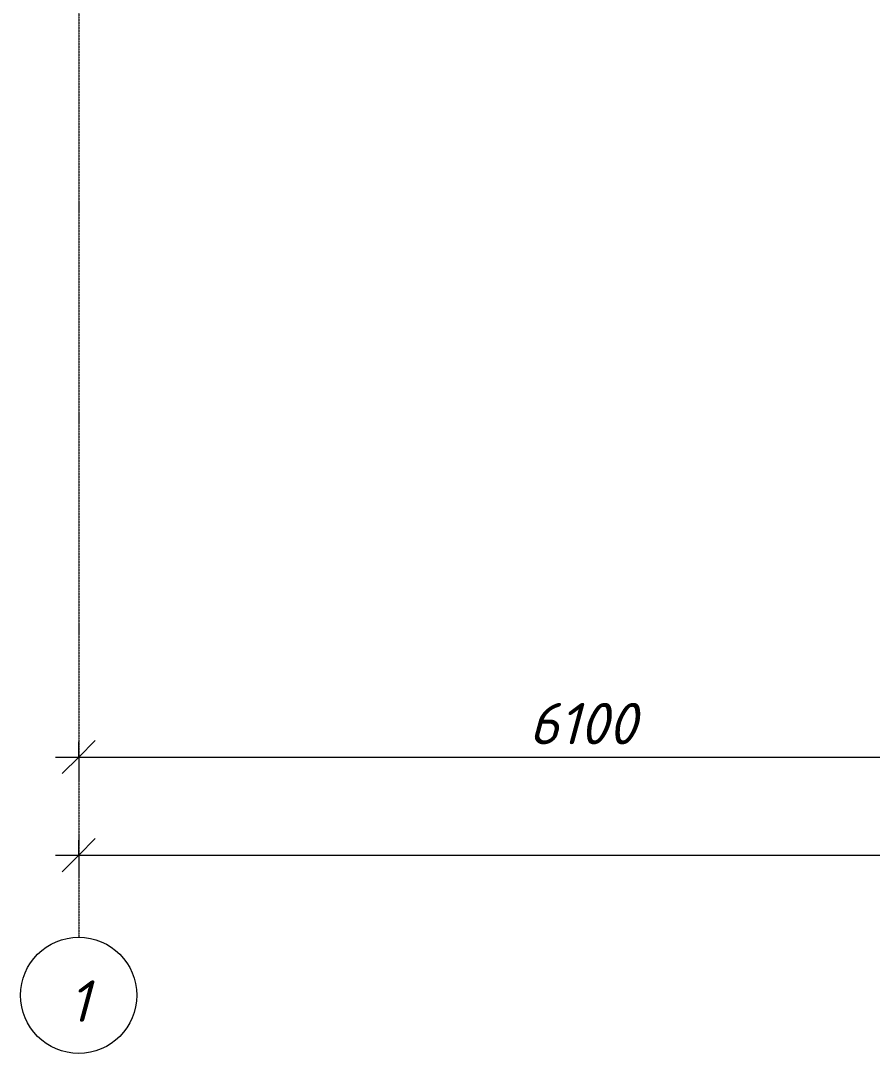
# Model space of a CAD drawing. Header units: millimetres. Extents: x -2820 to 26103, y -2046 to 37035.
# Drawn here: x 1818 to 6952, y -2046 to 4179 of the extents above; entities that cross this region are included whole.
import ezdxf

# ---------------------------------------------------------------- set-up
doc = ezdxf.new("R2010")
doc.units = ezdxf.units.MM
doc.linetypes.add('Осевая 12-2-2', pattern=[16, 12, -2, 0, -2])
for name, color, linetype, lineweight in [('A-ANNO-DIMS', 7, 'Continuous', 9), ('A-ANNO-DIMS-100', 7, 'Continuous', 9), ('S-GRID', 7, 'Continuous', 9)]:
    doc.layers.add(name, color=color, linetype=linetype, lineweight=lineweight)
doc.layers.add('S-GRID-IDEN', color=7, linetype='Continuous', lineweight=9, true_color=0x646464)
doc.styles.add('ISOCPEUR_I', font='isocpeui.ttf', dxfattribs={"height": 250})
doc.dimstyles.new('2_5_мм', dxfattribs={"dimscale": 304.8, "dimtxt": 248.995294, "dimasz": 0.656168, "dimexe": 0.459318, "dimexo": 0.164042, "dimgap": 0, "dimtad": 1, "dimrnd": 0.01, "dimdsep": 46, "dimtxsty": 'ISOCPEUR_I', "dimblk1": 'OBLIQUE', "dimblk2": 'OBLIQUE', "dimsah": 1, "dimcen": 0.09, "dimdle": 0.459318, "dimadec": 1, "dimazin": 0, "dimtfac": 1, "dimtdec": 4, "dimtix": 1, "dimtmove": 0, "dimatfit": 3, "dimfxl": 1, "dimtvp": 1, "dimtolj": 1, "dimtzin": 0, "dimarcsym": 2})

# ---------------------------------------------------------------- blocks, each defined once
blk = doc.blocks.new('Ось сетки - Круг-4342-Этаж 1 - КН')
at = {"layer": 'S-GRID-IDEN'}
blk.add_circle((0, 0), 3.5, dxfattribs=at)
blk = doc.blocks.new('DIMBLOCK8-Этаж 1 - КН')
at = {"layer": 'A-ANNO-DIMS-100'}
for p, q in [((2168.2, -851.6), (2268.2, -751.6)), ((2168.2, -851.6), (2168.2, -760.2)), ((22168.2, -851.6), (22268.2, -751.6)), ((22168.2, -851.6), (22168.2, -760.2)), ((2028.2, -851.6), (22308.2, -851.6)), ((2168.2, -851.6), (2068.2, -951.6)), ((2168.2, -851.6), (2168.2, -991.6)), ((22168.2, -851.6), (22068.2, -951.6)), ((22168.2, -851.6), (22168.2, -991.6))]:
    blk.add_line(p, q, dxfattribs=at)
at = {"layer": 'A-ANNO-DIMS-100', "color": 0, "insert": (11713.3, -525), "char_height": 250, "width": 1091.749, "attachment_point": 1, "line_spacing_factor": 1.149209, "style": 'ISOCPEUR_I'}
blk.add_mtext('20000', dxfattribs=at)
blk = doc.blocks.new('_Oblique')
at = {"color": 0, "linetype": 'ByBlock', "lineweight": -2}
blk.add_line((-0.5, -0.5), (0.5, 0.5), dxfattribs=at)
blk = doc.blocks.new('DIMBLOCK9-Этаж 1 - КН')
at = {"layer": 'A-ANNO-DIMS-100'}
for p, q in [((2168.2, -260.1), (2268.2, -160.1)), ((2168.2, -260.1), (2168.2, -168.7)), ((8268.2, -260.1), (8368.2, -160.1)), ((8268.2, -260.1), (8268.2, -168.7)), ((2028.2, -260.1), (8268.2, -260.1)), ((2168.2, -260.1), (2068.2, -360.1)), ((2168.2, -260.1), (2168.2, -400.1)), ((8268.2, -260.1), (8168.2, -360.1)), ((8268.2, -260.1), (8268.2, -400.1))]:
    blk.add_line(p, q, dxfattribs=at)
at = {"layer": 'A-ANNO-DIMS-100', "color": 0, "insert": (4880.6, 66.5), "char_height": 250, "width": 810.192, "attachment_point": 1, "line_spacing_factor": 1.149209, "style": 'ISOCPEUR_I'}
blk.add_mtext('6100', dxfattribs=at)

msp = doc.modelspace()

# ---------------------------------------------------------------- linework, layer by layer
at = {"layer": 'S-GRID', "color": 251, "linetype": 'Осевая 12-2-2', "true_color": 0x646464}
msp.add_line((2168.194, 22574.777), (2168.194, -1346.156), dxfattribs=at)

# ---------------------------------------------------------------- block references
at = {"layer": 'S-GRID-IDEN', "xscale": 99.99999999999993, "yscale": 99.99999999999993, "zscale": 99.99999999999993, "rotation": 180}
msp.add_blockref('Ось сетки - Круг-4342-Этаж 1 - КН', (2168.194, -1696.156), dxfattribs=at)

# ---------------------------------------------------------------- texts
at = {"layer": 'S-GRID-IDEN', "color": 7, "insert": (2108.935, -1606.344), "char_height": 250, "width": 160.3375, "attachment_point": 1, "style": 'ISOCPEUR_I'}
msp.add_mtext('\\fISOCPEUR|b0|i1|c204|p34|;1', dxfattribs=at)

# ---------------------------------------------------------------- dimensions: what is measured, and where the dimension line sits
at = {"layer": 'A-ANNO-DIMS'}
for base, p1, p2, override, picture, middle in [((8268.194, -260.074), (2168.194, -118.653), (8268.194, -118.653), {"dimpost": '<>', "dimfxl": 6100}, 'DIMBLOCK9-Этаж 1 - КН', (5218.194, -135.074)), ((22168.194, -851.59), (2168.194, -710.169), (22168.194, -710.169), {"dimpost": '<>', "dimfxl": 20000}, 'DIMBLOCK8-Этаж 1 - КН', (12168.194, -726.59))]:
    dim = msp.add_linear_dim(base=base, p1=p1, p2=p2, dimstyle='2_5_мм', override=override, dxfattribs=at)
    dim.commit()
    dim.dimension.update_dxf_attribs({"geometry": picture, "text_midpoint": middle})

doc.saveas('drawing.dxf')
